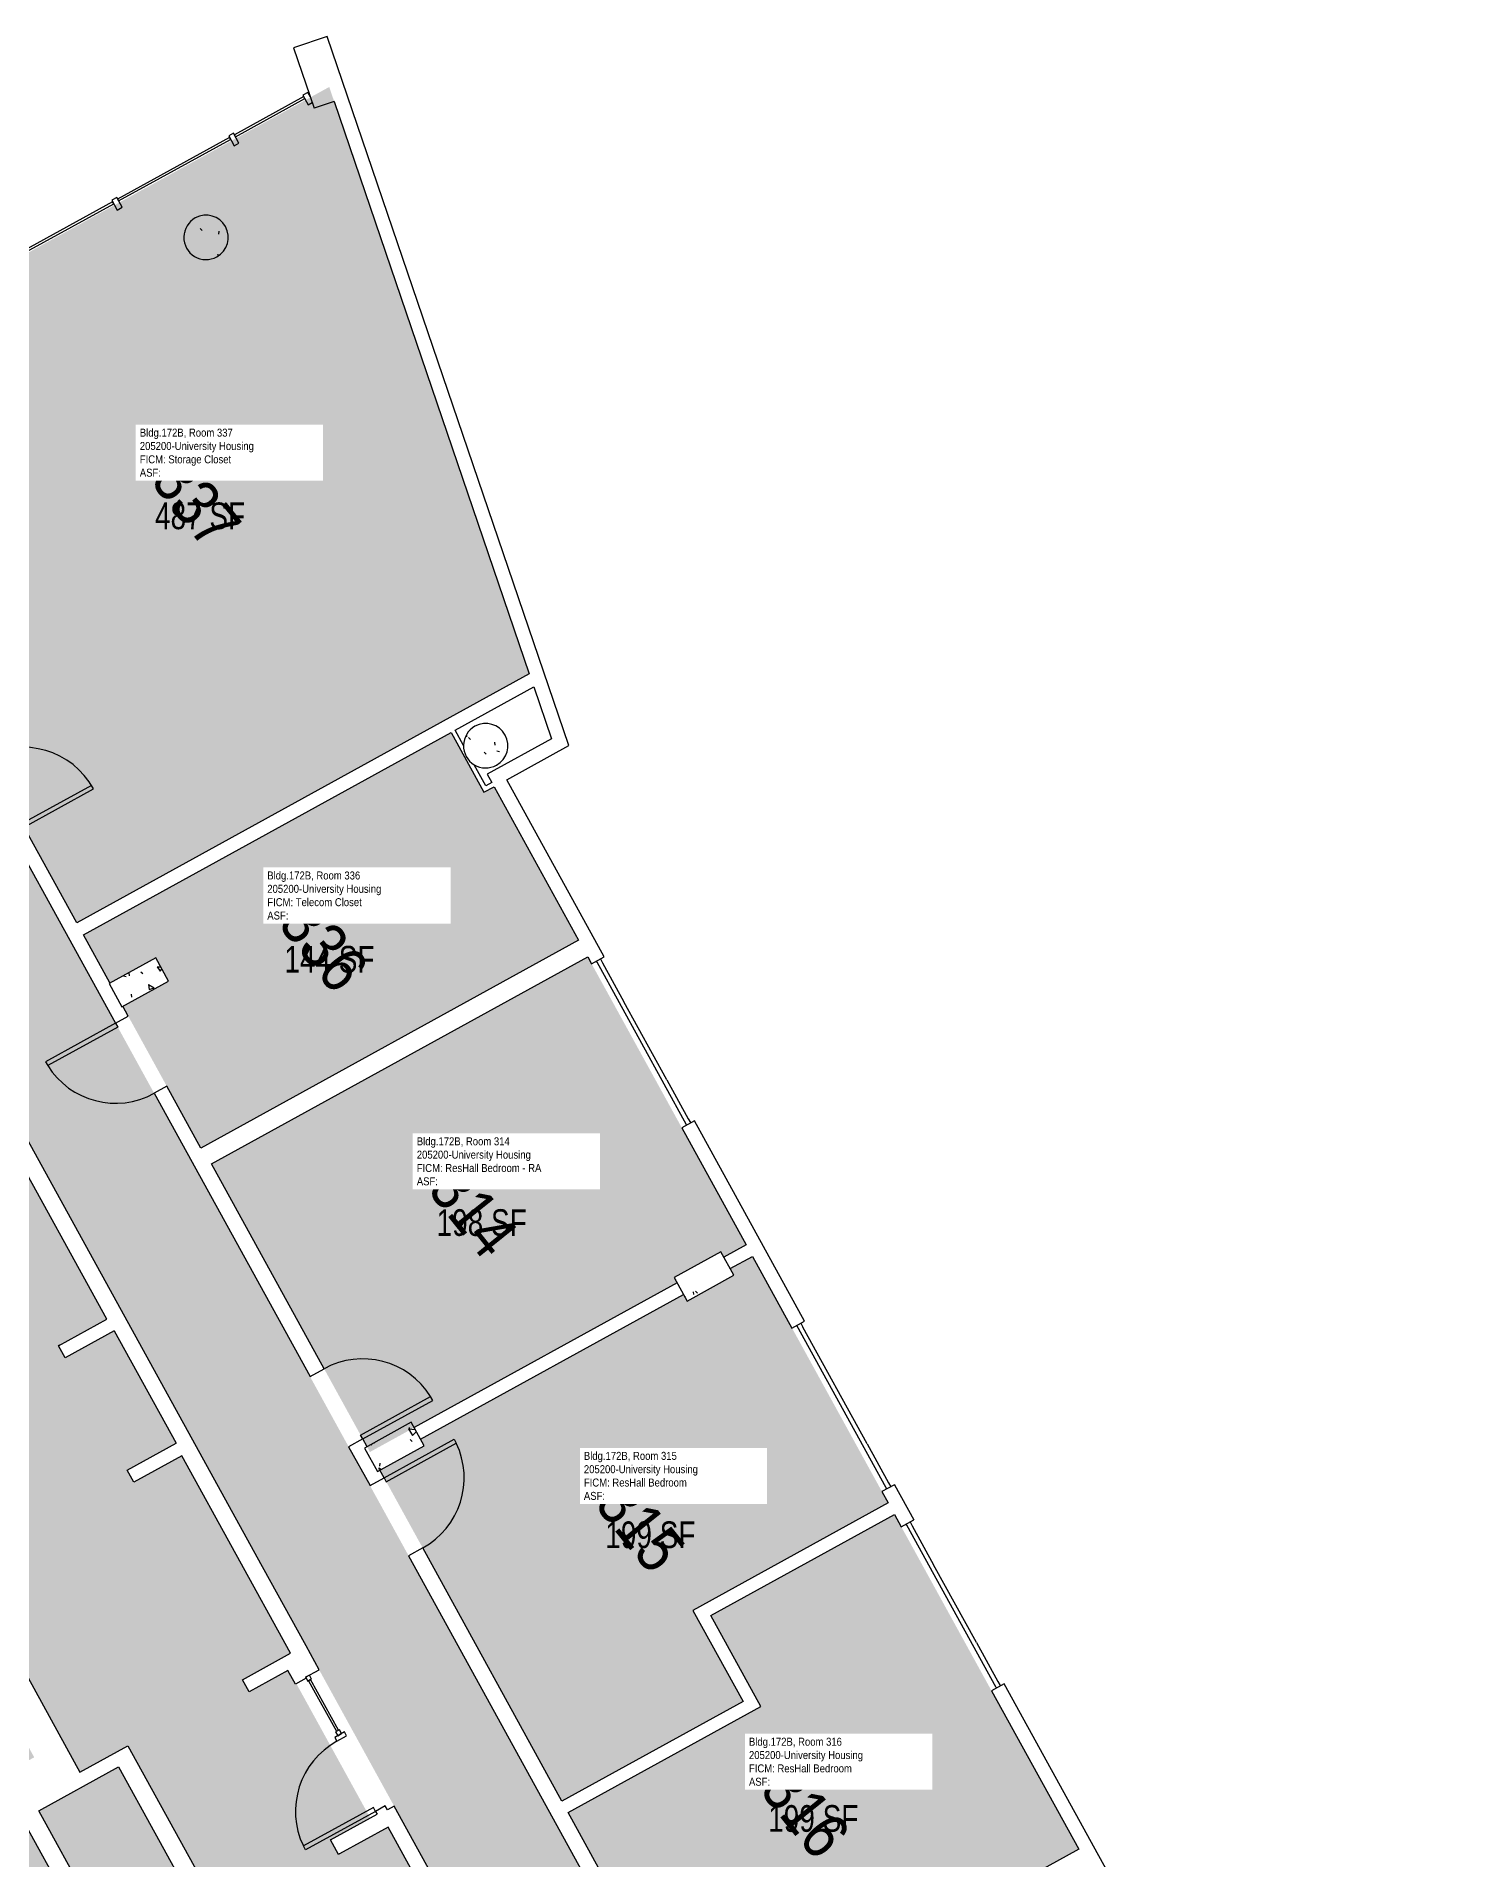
# Model space of a CAD drawing. Header units: inches. Extents: x 69233640 to 69235957, y 27660565 to 27663170.
# Drawn here: x 69235094 to 69235734, y 27661497 to 27662317 of the extents above; entities that cross this region are included whole.
import ezdxf
from ezdxf.enums import TextEntityAlignment as Align

# ---------------------------------------------------------------- set-up
doc = ezdxf.new("R2010")
doc.units = ezdxf.units.IN
doc.header["$LTSCALE"] = 100
doc.header["$MEASUREMENT"] = 0
for name, color, linetype in [('A-COLS', 5, 'CONTINUOUS'), ('A-DOOR', 2, 'CONTINUOUS'), ('A-GLAZ', 1, 'CONTINUOUS'), ('A-IDEN-RNUM', 7, 'CONTINUOUS'), ('A-IDEN-SNUM', 4, 'CONTINUOUS'), ('A-IDEN-VNUM', 4, 'CONTINUOUS'), ('A-WALL', 5, 'CONTINUOUS'), ('AREA-TEXT', 3, 'CONTINUOUS'), ('Rooms-Category-Color', 7, 'CONTINUOUS'), ('Rooms-College-Color', 7, 'CONTINUOUS'), ('Rooms-Department-Color', 7, 'CONTINUOUS'), ('Rooms-Division-Color', 7, 'CONTINUOUS'), ('Rooms-Information', 7, 'CONTINUOUS')]:
    doc.layers.add(name, color=color, linetype=linetype)
doc.styles.add('CP_AREA', font='arial.ttf', dxfattribs={"height": 15})
doc.styles.add('CP_ROOMSNUMBER', font='arial.ttf', dxfattribs={"height": 1})
doc.styles.add('CP_ROOMVNUMBER', font='arial.ttf', dxfattribs={"width": 0.85, "height": 0.075})
pattern_1 = [(358.8208, (69234315.58, 27661870.696), (15.38857, -22.96955), [2.88, -31.68]), (303.8208, (69234315.58, 27661870.696), (19.1641, 22.25815), [2.304, -25.344]), (49.2718, (69234316.862, 27661868.783), (34.5526, -0.712), [2.448, -26.924]), (355.0048, (69234321.563, 27661875.51), (20.7387, -35.9142), [4.32, -47.52]), (45.457, (69234323.29, 27661872.517), (51.643, -4.5134), [3.671, -40.386]), (300.005, (69234321.563, 27661875.51), (51.6431, -4.5136), [3.456, -38.016]), (329.8208, (69234322.475, 27661871.315), (2.3233, -27.55014), [2.88, -31.68]), (274.8208, (69234322.475, 27661871.315), (27.55224, 10.1765), [2.304, -25.344]), (20.2718, (69234322.668, 27661869.02), (29.8752, -17.3742), [2.448, -26.924]), (346.3208, (69234315.58, 27661870.696), (10.2518, 7.64958), [1.267, -23.77, 1.267, -24.461, -25.44]), (346.3208, (69234315.58, 27661870.696), (10.2518, 7.64958), [-50.765, 1.267, -24.173]), (316.3208, (69234315.58, 27661870.696), (18.13225, 1.62401), [1.267, -13.402, 1.267, -23.194, -9.696]), (316.3208, (69234315.58, 27661870.696), (18.13225, 1.62401), [-39.13, 1.267, -8.429]), (276.3208, (69234310.212, 27661877.368), (12.17612, -16.51385), [1.267, -8.333, 1.267, -28.685, -39.744]), (276.3208, (69234310.212, 27661877.368), (12.17612, -16.51385), [-39.552, 1.267, -38.477]), (266.3208, (69234307.804, 27661880.36), (17.03412, -15.03807), [1.267, -11.213, 1.267, -18.624, -28.224]), (266.3208, (69234307.804, 27661880.36), (17.03412, -15.03807), [-32.371, 1.267, -26.957])]

msp = doc.modelspace()

# ---------------------------------------------------------------- hatches: boundary and pattern name
at = {"layer": 'A-COLS', "lineweight": -3}
h = msp.add_hatch(dxfattribs=at)
h.set_pattern_fill('FP_3', color=256, angle=-61.17918, style=0, pattern_type=2)
h.set_pattern_definition([(358.8208, (69234315.58, 27661870.697), (15.38857, -22.96955), [2.88, -31.68]), (303.8208, (69234315.58, 27661870.697), (19.1641, 22.25815), [2.304, -25.344]), (49.2718, (69234316.862, 27661868.782), (34.5526, -0.712), [2.448, -26.924]), (355.005, (69234321.564, 27661875.51), (20.7387, -35.9142), [4.32, -47.52]), (45.457, (69234323.29, 27661872.518), (51.643, -4.5134), [3.671, -40.386]), (300.005, (69234321.564, 27661875.51), (51.6431, -4.5136), [3.456, -38.016]), (329.8208, (69234322.475, 27661871.315), (2.3233, -27.55014), [2.88, -31.68]), (274.8208, (69234322.475, 27661871.315), (27.5522, 10.1765), [2.304, -25.344]), (20.2718, (69234322.668, 27661869.02), (29.8752, -17.3742), [2.448, -26.924]), (346.3208, (69234315.58, 27661870.697), (10.2518, 7.64958), [1.267, -23.77, 1.267, -24.461, -25.44]), (346.3208, (69234315.58, 27661870.697), (10.2518, 7.64958), [-50.765, 1.267, -24.173]), (316.3208, (69234315.58, 27661870.697), (18.13225, 1.624), [1.267, -13.402, 1.267, -23.194, -9.696]), (316.3208, (69234315.58, 27661870.697), (18.13225, 1.624), [-39.13, 1.267, -8.429]), (276.3208, (69234310.212, 27661877.368), (12.17612, -16.51385), [1.267, -8.333, 1.267, -28.685, -39.744]), (276.3208, (69234310.212, 27661877.368), (12.17612, -16.51385), [-39.552, 1.267, -38.477]), (266.3208, (69234307.804, 27661880.36), (17.03412, -15.03807), [1.267, -11.213, 1.267, -18.624, -28.224]), (266.3208, (69234307.804, 27661880.36), (17.03412, -15.03807), [-32.371, 1.267, -26.957])])
h.paths.add_polyline_path([(69235162.37, 27662221.3), (69235163.74, 27662219.72), (69235165.41, 27662218.45), (69235167.3, 27662217.56), (69235169.33, 27662217.09), (69235171.42, 27662217.04), (69235173.48, 27662217.44), (69235175.4, 27662218.25), (69235177.12, 27662219.44), (69235178.55, 27662220.97), (69235179.63, 27662222.75), (69235180.32, 27662224.73), (69235180.58, 27662226.8), (69235180.41, 27662228.89), (69235179.8, 27662230.89), (69235178.79, 27662232.72), (69235177.43, 27662234.3), (69235175.76, 27662235.56), (69235173.87, 27662236.45), (69235171.83, 27662236.93), (69235169.74, 27662236.97), (69235167.69, 27662236.58), (69235165.76, 27662235.77), (69235164.05, 27662234.58), (69235162.62, 27662233.05), (69235161.53, 27662231.26), (69235160.85, 27662229.29), (69235160.59, 27662227.21), (69235160.76, 27662225.13), (69235161.37, 27662223.13)], flags=0)
h = msp.add_hatch(dxfattribs=at)
h.set_pattern_fill('FP_4', color=256, angle=-61.17918, style=0, pattern_type=2)
h.set_pattern_definition([(358.8208, (69234315.58, 27661870.697), (15.38857, -22.96955), [2.88, -31.68]), (303.8208, (69234315.58, 27661870.697), (19.1641, 22.25815), [2.304, -25.344]), (49.2718, (69234316.862, 27661868.782), (34.5526, -0.712), [2.448, -26.924]), (355.005, (69234321.564, 27661875.51), (20.7387, -35.9142), [4.32, -47.52]), (45.457, (69234323.29, 27661872.518), (51.643, -4.5134), [3.671, -40.386]), (300.005, (69234321.564, 27661875.51), (51.6431, -4.5136), [3.456, -38.016]), (329.8208, (69234322.475, 27661871.315), (2.3233, -27.55014), [2.88, -31.68]), (274.8208, (69234322.475, 27661871.315), (27.5522, 10.1765), [2.304, -25.344]), (20.2718, (69234322.668, 27661869.02), (29.8752, -17.3742), [2.448, -26.924]), (346.3208, (69234315.58, 27661870.697), (10.2518, 7.64958), [1.267, -23.77, 1.267, -24.461, -25.44]), (346.3208, (69234315.58, 27661870.697), (10.2518, 7.64958), [-50.765, 1.267, -24.173]), (316.3208, (69234315.58, 27661870.697), (18.13225, 1.624), [1.267, -13.402, 1.267, -23.194, -9.696]), (316.3208, (69234315.58, 27661870.697), (18.13225, 1.624), [-39.13, 1.267, -8.429]), (276.3208, (69234310.212, 27661877.368), (12.17612, -16.51385), [1.267, -8.333, 1.267, -28.685, -39.744]), (276.3208, (69234310.212, 27661877.368), (12.17612, -16.51385), [-39.552, 1.267, -38.477]), (266.3208, (69234307.804, 27661880.36), (17.03412, -15.03807), [1.267, -11.213, 1.267, -18.624, -28.224]), (266.3208, (69234307.804, 27661880.36), (17.03412, -15.03807), [-32.371, 1.267, -26.957])])
h.paths.add_polyline_path([(69235288.2, 27661992.63), (69235289.56, 27661991.05), (69235291.23, 27661989.78), (69235293.12, 27661988.89), (69235295.15, 27661988.42), (69235297.24, 27661988.37), (69235299.3, 27661988.77), (69235301.23, 27661989.58), (69235302.94, 27661990.77), (69235304.37, 27661992.3), (69235305.45, 27661994.08), (69235306.14, 27661996.06), (69235306.4, 27661998.13), (69235306.23, 27662000.22), (69235305.62, 27662002.22), (69235304.61, 27662004.05), (69235303.25, 27662005.63), (69235301.58, 27662006.89), (69235299.69, 27662007.78), (69235297.65, 27662008.26), (69235295.56, 27662008.3), (69235293.51, 27662007.91), (69235291.58, 27662007.1), (69235289.87, 27662005.91), (69235288.44, 27662004.38), (69235287.35, 27662002.59), (69235286.67, 27662000.62), (69235286.41, 27661998.54), (69235286.58, 27661996.46), (69235287.19, 27661994.46)], flags=0)
h = msp.add_hatch(dxfattribs=at)
h.set_pattern_fill('FP_18', color=256, angle=-61.17918, style=0, pattern_type=2)
h.set_pattern_definition([(358.8208, (69234315.58, 27661870.696), (15.38857, -22.96955), [2.88, -31.68]), (303.821, (69234315.58, 27661870.696), (19.1641, 22.25815), [2.304, -25.344]), (49.272, (69234316.862, 27661868.783), (34.5526, -0.712), [2.448, -26.924]), (355.005, (69234321.563, 27661875.51), (20.7387, -35.9142), [4.32, -47.52]), (45.457, (69234323.29, 27661872.517), (51.643, -4.5134), [3.671, -40.386]), (300.005, (69234321.563, 27661875.51), (51.6431, -4.5136), [3.456, -38.016]), (329.8208, (69234322.475, 27661871.315), (2.3233, -27.55014), [2.88, -31.68]), (274.821, (69234322.475, 27661871.315), (27.5522, 10.1765), [2.304, -25.344]), (20.272, (69234322.668, 27661869.02), (29.8752, -17.3742), [2.448, -26.924]), (346.3208, (69234315.58, 27661870.696), (10.2518, 7.64958), [1.267, -23.77, 1.267, -24.461, -25.44]), (346.3208, (69234315.58, 27661870.696), (10.2518, 7.64958), [-50.765, 1.267, -24.173]), (316.3208, (69234315.58, 27661870.696), (18.13225, 1.624), [1.267, -13.402, 1.267, -23.194, -9.696]), (316.3208, (69234315.58, 27661870.696), (18.13225, 1.624), [-39.13, 1.267, -8.429]), (276.3208, (69234310.212, 27661877.368), (12.17612, -16.51385), [1.267, -8.333, 1.267, -28.685, -39.744]), (276.3208, (69234310.212, 27661877.368), (12.17612, -16.51385), [-39.552, 1.267, -38.477]), (266.3208, (69234307.804, 27661880.36), (17.03412, -15.03807), [1.267, -11.213, 1.267, -18.624, -28.224]), (266.3208, (69234307.804, 27661880.36), (17.03412, -15.03807), [-32.371, 1.267, -26.957])])
h.paths.add_polyline_path([(69235132.71, 27661880.88), (69235153.74, 27661892.45), (69235147.95, 27661902.96), (69235126.93, 27661891.39)], flags=0)
h = msp.add_hatch(dxfattribs=at)
h.set_pattern_fill('FP_5', color=256, angle=-61.17918, style=0, pattern_type=2)
h.set_pattern_definition(pattern_1)
h.paths.add_polyline_path([(69235386.99, 27661748.57), (69235408.02, 27661760.14), (69235402.23, 27661770.65), (69235381.2, 27661759.08)], flags=0)
h = msp.add_hatch(dxfattribs=at)
h.set_pattern_fill('FP_15', color=256, angle=-61.17918, style=0, pattern_type=2)
h.set_pattern_definition(pattern_1)
h.paths.add_polyline_path([(69235247.68, 27661671.92), (69235268.71, 27661683.49), (69235262.93, 27661694), (69235241.9, 27661682.43)], flags=0)
at = {"layer": 'Rooms-Category-Color', "true_color": 0x728ef3}
for points in [[(69235088.75, 27661961.81), (69235112.48, 27661918.68), (69235289.1, 27662015.86), (69235315.99, 27662030.66), (69235226.01, 27662294.66), (69234980.07, 27662159.33), (69234992.79, 27662136.2), (69235013.38, 27662147.53), (69235019.17, 27662137.02), (69234998.58, 27662125.69), (69235030.19, 27662068.25), (69235066.59, 27662002.09)], [(69235381.2, 27661759.08), (69235402.23, 27661770.65), (69235403.54, 27661768.27), (69235413.62, 27661773.81), (69235342.28, 27661903.45), (69235172.97, 27661810.29), (69235244.31, 27661680.65), (69235264.24, 27661691.62), (69235382.52, 27661756.7)], [(69235416.45, 27661768.66), (69235406.38, 27661763.12), (69235408.02, 27661760.14), (69235386.99, 27661748.57), (69235385.35, 27661751.55), (69235267.07, 27661686.47), (69235268.71, 27661683.49), (69235248.78, 27661672.52), (69235330.72, 27661523.61), (69235412.19, 27661568.44), (69235389.66, 27661609.39), (69235477.49, 27661657.72)], [(69235393.88, 27661408.81), (69235553.34, 27661496.55), (69235563.19, 27661501.97), (69235480.32, 27661652.57), (69235397.64, 27661607.08), (69235420.17, 27661566.13), (69235333.55, 27661518.46)]]:
    msp.add_hatch(color=171, dxfattribs=at).paths.add_polyline_path(points)
at = {"layer": 'Rooms-Category-Color', "true_color": 0xadadad}
for points in [[(69235133.15, 27661881.12), (69235168.22, 27661817.38), (69235338.18, 27661910.9), (69235300.29, 27661979.76), (69235295.61, 27661977.39), (69235280.8, 27662004.3), (69235115.43, 27661913.32), (69235127.36, 27661891.63), (69235147.95, 27661902.96), (69235153.74, 27661892.45)], [(69235030.51, 27661929.76), (69235084.02, 27661956.92), (69235734.08, 27660775.49), (69235681.49, 27660746.55)], [(69235049.44, 27661622.98), (69235083.99, 27661642), (69235086.77, 27661636.96), (69235065.19, 27661625.09), (69235111.56, 27661540.81), (69235113.85, 27661536.65), (69235135.42, 27661548.53), (69235182.61, 27661462.77), (69235175.38, 27661458.79), (69235148.56, 27661507.53), (69235131.21, 27661539.07), (69235111.37, 27661528.15), (69235110.35, 27661527.59), (69235095.29, 27661519.31), (69235112.64, 27661487.77), (69235139.46, 27661439.03), (69235132.23, 27661435.05), (69235105.41, 27661483.79), (69235088.06, 27661515.33), (69235052.14, 27661495.56), (69235069.49, 27661464.02), (69235096.31, 27661415.29), (69235089.08, 27661411.31), (69235062.26, 27661460.05), (69235044.91, 27661491.59), (69235008.99, 27661471.82), (69235026.34, 27661440.28), (69235053.16, 27661391.54), (69235045.93, 27661387.57), (69235019.12, 27661436.3), (69235001.76, 27661467.85), (69234965.84, 27661448.08), (69234983.2, 27661416.54), (69235009.5, 27661368.73), (69234987.89, 27661356.84), (69235017.21, 27661303.57), (69235017.21, 27661303.57), (69235058.75, 27661228.07), (69235115.2, 27661259.14), (69235147.61, 27661276.97), (69235115.8, 27661334.8), (69235084.25, 27661317.44), (69235095.82, 27661296.41), (69235090.35, 27661293.4), (69235069.57, 27661331.17), (69235113.81, 27661355.51), (69235137.49, 27661312.49), (69235137.49, 27661312.49), (69235154.84, 27661280.95), (69235190.32, 27661300.47), (69235172.97, 27661332.01), (69235148.79, 27661375.96), (69235156.01, 27661379.94), (69235181.89, 27661332.91), (69235182.86, 27661331.15), (69235182.86, 27661331.15), (69235200.21, 27661299.61), (69235235.69, 27661319.13), (69235218.34, 27661350.67), (69235217.37, 27661352.43), (69235217.38, 27661352.43), (69235192.01, 27661398.53), (69235211.94, 27661409.5), (69235211.7, 27661409.94), (69235226.32, 27661417.98), (69235232.77, 27661406.27), (69235292.52, 27661439.15), (69235252.52, 27661511.87), (69235230.2, 27661499.59), (69235226.58, 27661506.16), (69235244.47, 27661516), (69235211.2, 27661576.46), (69235210.77, 27661576.22), (69235207.39, 27661582.36), (69235189.94, 27661572.76), (69235186.93, 27661578.23), (69235208.59, 27661590.15), (69235159.73, 27661678.96), (69235138.11, 27661667.06), (69235135.1, 27661672.54), (69235157.1, 27661684.65), (69235129.32, 27661735.13), (69235107.49, 27661723.12), (69235104.72, 27661728.16), (69235104.5, 27661728.04), (69235104.48, 27661728.59), (69235125.92, 27661740.39), (69235081.69, 27661820.78), (69235060.03, 27661808.86), (69235057.2, 27661813.87), (69235057.26, 27661813.9), (69235079.96, 27661826.39), (69235030.58, 27661916.13), (69234955.74, 27661874.95), (69235007.89, 27661780.18), (69234986.37, 27661768.34), (69235029.58, 27661689.81), (69235051.15, 27661701.68), (69235054.17, 27661696.21), (69235019.64, 27661677.21), (69235018.37, 27661679.51), (69234975.89, 27661756.72), (69234944.35, 27661739.36), (69234988.61, 27661658.92), (69234983.13, 27661655.91), (69234938.87, 27661736.35), (69234901.64, 27661715.86), (69234945.9, 27661635.42), (69234940.42, 27661632.41), (69234896.16, 27661712.85), (69234858.92, 27661692.36), (69234903.19, 27661611.92), (69234897.71, 27661608.91), (69234853.45, 27661689.35), (69234816.21, 27661668.86), (69234860.47, 27661588.42), (69234860.47, 27661588.42), (69234889.28, 27661536.07), (69234889.28, 27661536.07), (69234933.63, 27661455.46), (69234970.87, 27661475.95), (69234926.51, 27661556.56), (69234931.99, 27661559.57), (69234976.34, 27661478.96), (69235013.58, 27661499.45), (69234969.23, 27661580.06), (69234974.7, 27661583.07), (69235019.05, 27661502.47), (69235093.28, 27661543.31), (69235050.71, 27661620.68)]]:
    msp.add_hatch(color=253, dxfattribs=at).paths.add_polyline_path(points)
at = {"layer": 'Rooms-College-Color', "true_color": 0xadadad}
for points in [[(69235088.75, 27661961.81), (69235112.48, 27661918.68), (69235289.1, 27662015.86), (69235315.99, 27662030.66), (69235226.01, 27662294.66), (69234980.07, 27662159.33), (69234992.79, 27662136.2), (69235013.38, 27662147.53), (69235019.17, 27662137.02), (69234998.58, 27662125.69), (69235030.19, 27662068.25), (69235066.59, 27662002.09)], [(69235133.15, 27661881.12), (69235168.22, 27661817.38), (69235338.18, 27661910.9), (69235300.29, 27661979.76), (69235295.61, 27661977.39), (69235280.8, 27662004.3), (69235115.43, 27661913.32), (69235127.36, 27661891.63), (69235147.95, 27661902.96), (69235153.74, 27661892.45)], [(69235030.51, 27661929.76), (69235084.02, 27661956.92), (69235734.08, 27660775.49), (69235681.49, 27660746.55)], [(69235049.44, 27661622.98), (69235083.99, 27661642), (69235086.77, 27661636.96), (69235065.19, 27661625.09), (69235111.56, 27661540.81), (69235113.85, 27661536.65), (69235135.42, 27661548.53), (69235182.61, 27661462.77), (69235175.38, 27661458.79), (69235148.56, 27661507.53), (69235131.21, 27661539.07), (69235111.37, 27661528.15), (69235110.35, 27661527.59), (69235095.29, 27661519.31), (69235112.64, 27661487.77), (69235139.46, 27661439.03), (69235132.23, 27661435.05), (69235105.41, 27661483.79), (69235088.06, 27661515.33), (69235052.14, 27661495.56), (69235069.49, 27661464.02), (69235096.31, 27661415.29), (69235089.08, 27661411.31), (69235062.26, 27661460.05), (69235044.91, 27661491.59), (69235008.99, 27661471.82), (69235026.34, 27661440.28), (69235053.16, 27661391.54), (69235045.93, 27661387.57), (69235019.12, 27661436.3), (69235001.76, 27661467.85), (69234965.84, 27661448.08), (69234983.2, 27661416.54), (69235009.5, 27661368.73), (69234987.89, 27661356.84), (69235017.21, 27661303.57), (69235017.21, 27661303.57), (69235058.75, 27661228.07), (69235115.2, 27661259.14), (69235147.61, 27661276.97), (69235115.8, 27661334.8), (69235084.25, 27661317.44), (69235095.82, 27661296.41), (69235090.35, 27661293.4), (69235069.57, 27661331.17), (69235113.81, 27661355.51), (69235137.49, 27661312.49), (69235137.49, 27661312.49), (69235154.84, 27661280.95), (69235190.32, 27661300.47), (69235172.97, 27661332.01), (69235148.79, 27661375.96), (69235156.01, 27661379.94), (69235181.89, 27661332.91), (69235182.86, 27661331.15), (69235182.86, 27661331.15), (69235200.21, 27661299.61), (69235235.69, 27661319.13), (69235218.34, 27661350.67), (69235217.37, 27661352.43), (69235217.38, 27661352.43), (69235192.01, 27661398.53), (69235211.94, 27661409.5), (69235211.7, 27661409.94), (69235226.32, 27661417.98), (69235232.77, 27661406.27), (69235292.52, 27661439.15), (69235252.52, 27661511.87), (69235230.2, 27661499.59), (69235226.58, 27661506.16), (69235244.47, 27661516), (69235211.2, 27661576.46), (69235210.77, 27661576.22), (69235207.39, 27661582.36), (69235189.94, 27661572.76), (69235186.93, 27661578.23), (69235208.59, 27661590.15), (69235159.73, 27661678.96), (69235138.11, 27661667.06), (69235135.1, 27661672.54), (69235157.1, 27661684.65), (69235129.32, 27661735.13), (69235107.49, 27661723.12), (69235104.72, 27661728.16), (69235104.5, 27661728.04), (69235104.48, 27661728.59), (69235125.92, 27661740.39), (69235081.69, 27661820.78), (69235060.03, 27661808.86), (69235057.2, 27661813.87), (69235057.26, 27661813.9), (69235079.96, 27661826.39), (69235030.58, 27661916.13), (69234955.74, 27661874.95), (69235007.89, 27661780.18), (69234986.37, 27661768.34), (69235029.58, 27661689.81), (69235051.15, 27661701.68), (69235054.17, 27661696.21), (69235019.64, 27661677.21), (69235018.37, 27661679.51), (69234975.89, 27661756.72), (69234944.35, 27661739.36), (69234988.61, 27661658.92), (69234983.13, 27661655.91), (69234938.87, 27661736.35), (69234901.64, 27661715.86), (69234945.9, 27661635.42), (69234940.42, 27661632.41), (69234896.16, 27661712.85), (69234858.92, 27661692.36), (69234903.19, 27661611.92), (69234897.71, 27661608.91), (69234853.45, 27661689.35), (69234816.21, 27661668.86), (69234860.47, 27661588.42), (69234860.47, 27661588.42), (69234889.28, 27661536.07), (69234889.28, 27661536.07), (69234933.63, 27661455.46), (69234970.87, 27661475.95), (69234926.51, 27661556.56), (69234931.99, 27661559.57), (69234976.34, 27661478.96), (69235013.58, 27661499.45), (69234969.23, 27661580.06), (69234974.7, 27661583.07), (69235019.05, 27661502.47), (69235093.28, 27661543.31), (69235050.71, 27661620.68)], [(69235381.2, 27661759.08), (69235402.23, 27661770.65), (69235403.54, 27661768.27), (69235413.62, 27661773.81), (69235342.28, 27661903.45), (69235172.97, 27661810.29), (69235244.31, 27661680.65), (69235264.24, 27661691.62), (69235382.52, 27661756.7)], [(69235416.45, 27661768.66), (69235406.38, 27661763.12), (69235408.02, 27661760.14), (69235386.99, 27661748.57), (69235385.35, 27661751.55), (69235267.07, 27661686.47), (69235268.71, 27661683.49), (69235248.78, 27661672.52), (69235330.72, 27661523.61), (69235412.19, 27661568.44), (69235389.66, 27661609.39), (69235477.49, 27661657.72)], [(69235393.88, 27661408.81), (69235553.34, 27661496.55), (69235563.19, 27661501.97), (69235480.32, 27661652.57), (69235397.64, 27661607.08), (69235420.17, 27661566.13), (69235333.55, 27661518.46)]]:
    msp.add_hatch(color=253, dxfattribs=at).paths.add_polyline_path(points)
at = {"layer": 'Rooms-Department-Color', "true_color": 0x604aed}
for points in [[(69235088.75, 27661961.81), (69235112.48, 27661918.68), (69235289.1, 27662015.86), (69235315.99, 27662030.66), (69235226.01, 27662294.66), (69234980.07, 27662159.33), (69234992.79, 27662136.2), (69235013.38, 27662147.53), (69235019.17, 27662137.02), (69234998.58, 27662125.69), (69235030.19, 27662068.25), (69235066.59, 27662002.09)], [(69235381.2, 27661759.08), (69235402.23, 27661770.65), (69235403.54, 27661768.27), (69235413.62, 27661773.81), (69235342.28, 27661903.45), (69235172.97, 27661810.29), (69235244.31, 27661680.65), (69235264.24, 27661691.62), (69235382.52, 27661756.7)], [(69235416.45, 27661768.66), (69235406.38, 27661763.12), (69235408.02, 27661760.14), (69235386.99, 27661748.57), (69235385.35, 27661751.55), (69235267.07, 27661686.47), (69235268.71, 27661683.49), (69235248.78, 27661672.52), (69235330.72, 27661523.61), (69235412.19, 27661568.44), (69235389.66, 27661609.39), (69235477.49, 27661657.72)], [(69235393.88, 27661408.81), (69235553.34, 27661496.55), (69235563.19, 27661501.97), (69235480.32, 27661652.57), (69235397.64, 27661607.08), (69235420.17, 27661566.13), (69235333.55, 27661518.46)]]:
    msp.add_hatch(color=173, dxfattribs=at).paths.add_polyline_path(points)
at = {"layer": 'Rooms-Department-Color', "true_color": 0xacacac}
for points in [[(69235133.15, 27661881.12), (69235168.22, 27661817.38), (69235338.18, 27661910.9), (69235300.29, 27661979.76), (69235295.61, 27661977.39), (69235280.8, 27662004.3), (69235115.43, 27661913.32), (69235127.36, 27661891.63), (69235147.95, 27661902.96), (69235153.74, 27661892.45)], [(69235030.51, 27661929.76), (69235084.02, 27661956.92), (69235734.08, 27660775.49), (69235681.49, 27660746.55)], [(69235049.44, 27661622.98), (69235083.99, 27661642), (69235086.77, 27661636.96), (69235065.19, 27661625.09), (69235111.56, 27661540.81), (69235113.85, 27661536.65), (69235135.42, 27661548.53), (69235182.61, 27661462.77), (69235175.38, 27661458.79), (69235148.56, 27661507.53), (69235131.21, 27661539.07), (69235111.37, 27661528.15), (69235110.35, 27661527.59), (69235095.29, 27661519.31), (69235112.64, 27661487.77), (69235139.46, 27661439.03), (69235132.23, 27661435.05), (69235105.41, 27661483.79), (69235088.06, 27661515.33), (69235052.14, 27661495.56), (69235069.49, 27661464.02), (69235096.31, 27661415.29), (69235089.08, 27661411.31), (69235062.26, 27661460.05), (69235044.91, 27661491.59), (69235008.99, 27661471.82), (69235026.34, 27661440.28), (69235053.16, 27661391.54), (69235045.93, 27661387.57), (69235019.12, 27661436.3), (69235001.76, 27661467.85), (69234965.84, 27661448.08), (69234983.2, 27661416.54), (69235009.5, 27661368.73), (69234987.89, 27661356.84), (69235017.21, 27661303.57), (69235017.21, 27661303.57), (69235058.75, 27661228.07), (69235115.2, 27661259.14), (69235147.61, 27661276.97), (69235115.8, 27661334.8), (69235084.25, 27661317.44), (69235095.82, 27661296.41), (69235090.35, 27661293.4), (69235069.57, 27661331.17), (69235113.81, 27661355.51), (69235137.49, 27661312.49), (69235137.49, 27661312.49), (69235154.84, 27661280.95), (69235190.32, 27661300.47), (69235172.97, 27661332.01), (69235148.79, 27661375.96), (69235156.01, 27661379.94), (69235181.89, 27661332.91), (69235182.86, 27661331.15), (69235182.86, 27661331.15), (69235200.21, 27661299.61), (69235235.69, 27661319.13), (69235218.34, 27661350.67), (69235217.37, 27661352.43), (69235217.38, 27661352.43), (69235192.01, 27661398.53), (69235211.94, 27661409.5), (69235211.7, 27661409.94), (69235226.32, 27661417.98), (69235232.77, 27661406.27), (69235292.52, 27661439.15), (69235252.52, 27661511.87), (69235230.2, 27661499.59), (69235226.58, 27661506.16), (69235244.47, 27661516), (69235211.2, 27661576.46), (69235210.77, 27661576.22), (69235207.39, 27661582.36), (69235189.94, 27661572.76), (69235186.93, 27661578.23), (69235208.59, 27661590.15), (69235159.73, 27661678.96), (69235138.11, 27661667.06), (69235135.1, 27661672.54), (69235157.1, 27661684.65), (69235129.32, 27661735.13), (69235107.49, 27661723.12), (69235104.72, 27661728.16), (69235104.5, 27661728.04), (69235104.48, 27661728.59), (69235125.92, 27661740.39), (69235081.69, 27661820.78), (69235060.03, 27661808.86), (69235057.2, 27661813.87), (69235057.26, 27661813.9), (69235079.96, 27661826.39), (69235030.58, 27661916.13), (69234955.74, 27661874.95), (69235007.89, 27661780.18), (69234986.37, 27661768.34), (69235029.58, 27661689.81), (69235051.15, 27661701.68), (69235054.17, 27661696.21), (69235019.64, 27661677.21), (69235018.37, 27661679.51), (69234975.89, 27661756.72), (69234944.35, 27661739.36), (69234988.61, 27661658.92), (69234983.13, 27661655.91), (69234938.87, 27661736.35), (69234901.64, 27661715.86), (69234945.9, 27661635.42), (69234940.42, 27661632.41), (69234896.16, 27661712.85), (69234858.92, 27661692.36), (69234903.19, 27661611.92), (69234897.71, 27661608.91), (69234853.45, 27661689.35), (69234816.21, 27661668.86), (69234860.47, 27661588.42), (69234860.47, 27661588.42), (69234889.28, 27661536.07), (69234889.28, 27661536.07), (69234933.63, 27661455.46), (69234970.87, 27661475.95), (69234926.51, 27661556.56), (69234931.99, 27661559.57), (69234976.34, 27661478.96), (69235013.58, 27661499.45), (69234969.23, 27661580.06), (69234974.7, 27661583.07), (69235019.05, 27661502.47), (69235093.28, 27661543.31), (69235050.71, 27661620.68)]]:
    msp.add_hatch(color=253, dxfattribs=at).paths.add_polyline_path(points)
at = {"layer": 'Rooms-Division-Color', "true_color": 0x604aed}
for points in [[(69235088.75, 27661961.81), (69235112.48, 27661918.68), (69235289.1, 27662015.86), (69235315.99, 27662030.66), (69235226.01, 27662294.66), (69234980.07, 27662159.33), (69234992.79, 27662136.2), (69235013.38, 27662147.53), (69235019.17, 27662137.02), (69234998.58, 27662125.69), (69235030.19, 27662068.25), (69235066.59, 27662002.09)], [(69235381.2, 27661759.08), (69235402.23, 27661770.65), (69235403.54, 27661768.27), (69235413.62, 27661773.81), (69235342.28, 27661903.45), (69235172.97, 27661810.29), (69235244.31, 27661680.65), (69235264.24, 27661691.62), (69235382.52, 27661756.7)], [(69235416.45, 27661768.66), (69235406.38, 27661763.12), (69235408.02, 27661760.14), (69235386.99, 27661748.57), (69235385.35, 27661751.55), (69235267.07, 27661686.47), (69235268.71, 27661683.49), (69235248.78, 27661672.52), (69235330.72, 27661523.61), (69235412.19, 27661568.44), (69235389.66, 27661609.39), (69235477.49, 27661657.72)], [(69235393.88, 27661408.81), (69235553.34, 27661496.55), (69235563.19, 27661501.97), (69235480.32, 27661652.57), (69235397.64, 27661607.08), (69235420.17, 27661566.13), (69235333.55, 27661518.46)]]:
    msp.add_hatch(color=173, dxfattribs=at).paths.add_polyline_path(points)
at = {"layer": 'Rooms-Division-Color', "true_color": 0xadadad}
for points in [[(69235133.15, 27661881.12), (69235168.22, 27661817.38), (69235338.18, 27661910.9), (69235300.29, 27661979.76), (69235295.61, 27661977.39), (69235280.8, 27662004.3), (69235115.43, 27661913.32), (69235127.36, 27661891.63), (69235147.95, 27661902.96), (69235153.74, 27661892.45)], [(69235030.51, 27661929.76), (69235084.02, 27661956.92), (69235734.08, 27660775.49), (69235681.49, 27660746.55)], [(69235049.44, 27661622.98), (69235083.99, 27661642), (69235086.77, 27661636.96), (69235065.19, 27661625.09), (69235111.56, 27661540.81), (69235113.85, 27661536.65), (69235135.42, 27661548.53), (69235182.61, 27661462.77), (69235175.38, 27661458.79), (69235148.56, 27661507.53), (69235131.21, 27661539.07), (69235111.37, 27661528.15), (69235110.35, 27661527.59), (69235095.29, 27661519.31), (69235112.64, 27661487.77), (69235139.46, 27661439.03), (69235132.23, 27661435.05), (69235105.41, 27661483.79), (69235088.06, 27661515.33), (69235052.14, 27661495.56), (69235069.49, 27661464.02), (69235096.31, 27661415.29), (69235089.08, 27661411.31), (69235062.26, 27661460.05), (69235044.91, 27661491.59), (69235008.99, 27661471.82), (69235026.34, 27661440.28), (69235053.16, 27661391.54), (69235045.93, 27661387.57), (69235019.12, 27661436.3), (69235001.76, 27661467.85), (69234965.84, 27661448.08), (69234983.2, 27661416.54), (69235009.5, 27661368.73), (69234987.89, 27661356.84), (69235017.21, 27661303.57), (69235017.21, 27661303.57), (69235058.75, 27661228.07), (69235115.2, 27661259.14), (69235147.61, 27661276.97), (69235115.8, 27661334.8), (69235084.25, 27661317.44), (69235095.82, 27661296.41), (69235090.35, 27661293.4), (69235069.57, 27661331.17), (69235113.81, 27661355.51), (69235137.49, 27661312.49), (69235137.49, 27661312.49), (69235154.84, 27661280.95), (69235190.32, 27661300.47), (69235172.97, 27661332.01), (69235148.79, 27661375.96), (69235156.01, 27661379.94), (69235181.89, 27661332.91), (69235182.86, 27661331.15), (69235182.86, 27661331.15), (69235200.21, 27661299.61), (69235235.69, 27661319.13), (69235218.34, 27661350.67), (69235217.37, 27661352.43), (69235217.38, 27661352.43), (69235192.01, 27661398.53), (69235211.94, 27661409.5), (69235211.7, 27661409.94), (69235226.32, 27661417.98), (69235232.77, 27661406.27), (69235292.52, 27661439.15), (69235252.52, 27661511.87), (69235230.2, 27661499.59), (69235226.58, 27661506.16), (69235244.47, 27661516), (69235211.2, 27661576.46), (69235210.77, 27661576.22), (69235207.39, 27661582.36), (69235189.94, 27661572.76), (69235186.93, 27661578.23), (69235208.59, 27661590.15), (69235159.73, 27661678.96), (69235138.11, 27661667.06), (69235135.1, 27661672.54), (69235157.1, 27661684.65), (69235129.32, 27661735.13), (69235107.49, 27661723.12), (69235104.72, 27661728.16), (69235104.5, 27661728.04), (69235104.48, 27661728.59), (69235125.92, 27661740.39), (69235081.69, 27661820.78), (69235060.03, 27661808.86), (69235057.2, 27661813.87), (69235057.26, 27661813.9), (69235079.96, 27661826.39), (69235030.58, 27661916.13), (69234955.74, 27661874.95), (69235007.89, 27661780.18), (69234986.37, 27661768.34), (69235029.58, 27661689.81), (69235051.15, 27661701.68), (69235054.17, 27661696.21), (69235019.64, 27661677.21), (69235018.37, 27661679.51), (69234975.89, 27661756.72), (69234944.35, 27661739.36), (69234988.61, 27661658.92), (69234983.13, 27661655.91), (69234938.87, 27661736.35), (69234901.64, 27661715.86), (69234945.9, 27661635.42), (69234940.42, 27661632.41), (69234896.16, 27661712.85), (69234858.92, 27661692.36), (69234903.19, 27661611.92), (69234897.71, 27661608.91), (69234853.45, 27661689.35), (69234816.21, 27661668.86), (69234860.47, 27661588.42), (69234860.47, 27661588.42), (69234889.28, 27661536.07), (69234889.28, 27661536.07), (69234933.63, 27661455.46), (69234970.87, 27661475.95), (69234926.51, 27661556.56), (69234931.99, 27661559.57), (69234976.34, 27661478.96), (69235013.58, 27661499.45), (69234969.23, 27661580.06), (69234974.7, 27661583.07), (69235019.05, 27661502.47), (69235093.28, 27661543.31), (69235050.71, 27661620.68)]]:
    msp.add_hatch(color=253, dxfattribs=at).paths.add_polyline_path(points)

# ---------------------------------------------------------------- linework, layer by layer
at = {"layer": 'A-COLS', "lineweight": -3}
for p, q in [((69235147.95, 27661902.96), (69235126.93, 27661891.39)), ((69235153.74, 27661892.45), (69235147.95, 27661902.96)), ((69235126.93, 27661891.39), (69235132.71, 27661880.88)), ((69235132.71, 27661880.88), (69235153.74, 27661892.45)), ((69235402.23, 27661770.65), (69235381.2, 27661759.08)), ((69235408.02, 27661760.14), (69235402.23, 27661770.65)), ((69235381.2, 27661759.08), (69235386.99, 27661748.57)), ((69235386.99, 27661748.57), (69235408.02, 27661760.14)), ((69235262.93, 27661694), (69235241.9, 27661682.43)), ((69235268.71, 27661683.49), (69235262.93, 27661694)), ((69235241.9, 27661682.43), (69235247.68, 27661671.92)), ((69235247.68, 27661671.92), (69235268.71, 27661683.49))]:
    msp.add_line(p, q, dxfattribs=at)
for centre, start, end in [((69235170.58, 27662227.01), 118.82082, 298.82082), ((69235170.58, 27662227.01), 298.82082, 118.82082), ((69235296.4, 27661998.34), 298.82082, 118.82082), ((69235296.4, 27661998.34), 118.82082, 298.82082)]:
    msp.add_arc(centre, 10, start, end, dxfattribs=at)
at = {"layer": 'A-DOOR', "lineweight": -3}
for p, q in [((69235119.12, 27661980.51), (69235087.58, 27661963.16)), ((69235088.42, 27661961.62), (69235119.97, 27661978.98)), ((69235119.97, 27661978.98), (69235119.12, 27661980.51)), ((69235129.9, 27661873.54), (69235098.41, 27661856.22)), ((69235130.86, 27661871.79), (69235099.37, 27661854.46)), ((69235129.9, 27661873.54), (69235130.86, 27661871.79)), ((69235098.41, 27661856.22), (69235099.37, 27661854.46)), ((69235240.1, 27661688.29), (69235271.6, 27661705.62)), ((69235272.56, 27661703.87), (69235271.6, 27661705.62)), ((69235241.07, 27661686.54), (69235272.56, 27661703.87)), ((69235241.07, 27661686.54), (69235240.1, 27661688.29)), ((69235250.71, 27661669.02), (69235282.2, 27661686.35)), ((69235251.67, 27661667.27), (69235283.17, 27661684.59)), ((69235282.2, 27661686.35), (69235283.17, 27661684.59)), ((69235250.71, 27661669.02), (69235251.67, 27661667.27)), ((69235245.85, 27661520.76), (69235214.36, 27661503.43)), ((69235246.81, 27661519.01), (69235215.32, 27661501.68)), ((69235246.81, 27661519.01), (69235245.85, 27661520.76)), ((69235215.32, 27661501.68), (69235214.36, 27661503.43))]:
    msp.add_line(p, q, dxfattribs=at)
for centre, start, end in [((69235088.42, 27661961.62), 28.82082, 118.82082), ((69235129.9, 27661873.54), 212.00556, 298.82082), ((69235241.07, 27661686.54), 32.00556, 118.82082), ((69235250.71, 27661669.02), 298.82082, 25.63608), ((69235246.81, 27661519.01), 118.82082, 205.63608)]:
    msp.add_arc(centre, 36, start, end, dxfattribs=at)
at = {"layer": 'A-GLAZ', "lineweight": -3}
for p, q in [((69235214.52, 27662290.34), (69235183.32, 27662273.17)), ((69235183.8, 27662272.29), (69235215.01, 27662289.46)), ((69235215.01, 27662289.46), (69235214.52, 27662290.34)), ((69235181.13, 27662271.96), (69235130.75, 27662244.24)), ((69235131.23, 27662243.37), (69235181.61, 27662271.08)), ((69235181.61, 27662271.08), (69235181.13, 27662271.96)), ((69235183.32, 27662273.17), (69235183.8, 27662272.29)), ((69235128.56, 27662243.04), (69235078.18, 27662215.32)), ((69235078.67, 27662214.44), (69235129.04, 27662242.16)), ((69235129.04, 27662242.16), (69235128.56, 27662243.04)), ((69235130.75, 27662244.24), (69235131.23, 27662243.37)), ((69235346.48, 27661901), (69235346.23, 27661901.46)), ((69235347.99, 27661902.42), (69235348.95, 27661900.67)), ((69235386.73, 27661827.86), (69235346.48, 27661901)), ((69235348.95, 27661900.67), (69235358.59, 27661883.15)), ((69235377.87, 27661848.1), (69235358.59, 27661883.15)), ((69235377.87, 27661848.1), (69235387.52, 27661830.58)), ((69235386.85, 27661827.64), (69235386.73, 27661827.86)), ((69235387.52, 27661830.58), (69235388.48, 27661828.83)), ((69235476.63, 27661664.48), (69235436.38, 27661737.62)), ((69235438.13, 27661738.59), (69235439.1, 27661736.83)), ((69235468.02, 27661684.26), (69235439.1, 27661736.83)), ((69235468.02, 27661684.26), (69235477.66, 27661666.74)), ((69235476.87, 27661664.03), (69235476.63, 27661664.48)), ((69235477.66, 27661666.74), (69235478.63, 27661664.99)), ((69235485.8, 27661647.8), (69235485.55, 27661648.26)), ((69235526.05, 27661574.66), (69235485.8, 27661647.8)), ((69235487.3, 27661649.22), (69235488.27, 27661647.47)), ((69235488.27, 27661647.47), (69235497.91, 27661629.94)), ((69235517.19, 27661594.9), (69235497.91, 27661629.94)), ((69235517.19, 27661594.9), (69235526.83, 27661577.38)), ((69235217.62, 27661578.28), (69235216.75, 27661577.79)), ((69235216.75, 27661577.79), (69235229.28, 27661555.02)), ((69235230.16, 27661555.5), (69235217.62, 27661578.28)), ((69235526.83, 27661577.38), (69235527.8, 27661575.62)), ((69235229.28, 27661555.02), (69235230.16, 27661555.5))]:
    msp.add_line(p, q, dxfattribs=at)
at = {"layer": 'A-GLAZ', "lineweight": -3, "extrusion": (0, 0, -1)}
for p, q in [((69235216.35, 27662292.2), (69235214.16, 27662290.99)), ((69235214.16, 27662290.99), (69235216.57, 27662286.61)), ((69235217.56, 27662290.01), (69235216.35, 27662292.2)), ((69235216.57, 27662286.61), (69235218.38, 27662287.6)), ((69235182.96, 27662273.82), (69235180.77, 27662272.62)), ((69235180.77, 27662272.62), (69235183.18, 27662268.24)), ((69235185.37, 27662269.44), (69235182.96, 27662273.82)), ((69235183.18, 27662268.24), (69235185.37, 27662269.44)), ((69235130.39, 27662244.9), (69235128.2, 27662243.69)), ((69235128.2, 27662243.69), (69235130.61, 27662239.31)), ((69235132.8, 27662240.52), (69235130.39, 27662244.9)), ((69235130.61, 27662239.31), (69235132.8, 27662240.52)), ((69235217.1, 27661580.27), (69235215.38, 27661579.32)), ((69235215.59, 27661578.87), (69235216.31, 27661577.55)), ((69235216.31, 27661577.55), (69235218.06, 27661578.52)), ((69235218.06, 27661578.52), (69235217.1, 27661580.27)), ((69235230.6, 27661555.74), (69235228.84, 27661554.77)), ((69235228.84, 27661554.77), (69235229.81, 27661553.02)), ((69235229.81, 27661553.02), (69235231.56, 27661553.99)), ((69235231.56, 27661553.99), (69235230.6, 27661555.74))]:
    msp.add_line(p, q, dxfattribs=at)
at = {"layer": 'A-WALL', "lineweight": -3}
for p, q in [((69235225.13, 27662317.38), (69235209.99, 27662312.22)), ((69235209.99, 27662312.22), (69235219.24, 27662285.08)), ((69235333.84, 27661998.43), (69235225.13, 27662317.38)), ((69235228.23, 27662288.14), (69235219.24, 27662285.08)), ((69235228.23, 27662288.14), (69235315.99, 27662030.66)), ((69235315.99, 27662030.66), (69235112.48, 27661918.68)), ((69235282.66, 27662005.33), (69235318, 27662024.77)), ((69235318, 27662024.77), (69235325.93, 27662001.49)), ((69235115.43, 27661913.32), (69235280.8, 27662004.3)), ((69235280.8, 27662004.3), (69235295.61, 27661977.39)), ((69235286.41, 27661998.51), (69235282.66, 27662005.33)), ((69235325.93, 27662001.49), (69235297.08, 27661985.61)), ((69235305.9, 27661983.05), (69235333.84, 27661998.43)), ((69235296.45, 27661980.27), (69235291.2, 27661989.8)), ((69235297.08, 27661985.61), (69235299.18, 27661981.78)), ((69235295.61, 27661977.39), (69235300.21, 27661979.92)), ((69235299.18, 27661981.78), (69235296.45, 27661980.27)), ((69235300.21, 27661979.92), (69235338.18, 27661910.9)), ((69235349.74, 27661903.39), (69235305.9, 27661983.05)), ((69235112.48, 27661918.68), (69235089.72, 27661960.05)), ((69235084.02, 27661956.92), (69235129.9, 27661873.54)), ((69235127.36, 27661891.63), (69235115.43, 27661913.32)), ((69235338.18, 27661910.9), (69235168.22, 27661817.38)), ((69235172.97, 27661810.29), (69235342.28, 27661903.45)), ((69235342.28, 27661903.45), (69235344.04, 27661900.25)), ((69235344.04, 27661900.25), (69235349.74, 27661903.39)), ((69235129.9, 27661873.54), (69235135.59, 27661876.68)), ((69235135.59, 27661876.68), (69235133.15, 27661881.12)), ((69235152.95, 27661845.14), (69235147.25, 27661842)), ((69235168.22, 27661817.38), (69235152.95, 27661845.14)), ((69235147.25, 27661842), (69235217.36, 27661714.59)), ((69235390.35, 27661829.57), (69235384.66, 27661826.44)), ((69235439.89, 27661739.55), (69235390.35, 27661829.57)), ((69235125.92, 27661740.39), (69235081.69, 27661820.78)), ((69235195.96, 27661629.06), (69235088.19, 27661824.93)), ((69235384.66, 27661826.44), (69235413.62, 27661773.81)), ((69235223.71, 27661718.08), (69235172.97, 27661810.29)), ((69235413.62, 27661773.81), (69235403.54, 27661768.27)), ((69235406.38, 27661763.12), (69235416.45, 27661768.66)), ((69235416.45, 27661768.66), (69235434.19, 27661736.42)), ((69235382.52, 27661756.7), (69235264.24, 27661691.62)), ((69235267.07, 27661686.47), (69235385.35, 27661751.55)), ((69235104.26, 27661728.47), (69235125.92, 27661740.39)), ((69235434.19, 27661736.42), (69235439.89, 27661739.55)), ((69235129.32, 27661735.13), (69235107.27, 27661723)), ((69235129.32, 27661735.13), (69235157.1, 27661684.64)), ((69235104.7, 27661728.72), (69235104.26, 27661728.47)), ((69235107.27, 27661723), (69235104.26, 27661728.47)), ((69235217.36, 27661714.59), (69235223.71, 27661718.08)), ((69235135.1, 27661672.54), (69235157.1, 27661684.64)), ((69235241.07, 27661686.54), (69235234.72, 27661683.05)), ((69235234.72, 27661683.05), (69235244.36, 27661665.52)), ((69235243, 27661683.04), (69235241.07, 27661686.54)), ((69235138.11, 27661667.06), (69235135.1, 27661672.54)), ((69235159.73, 27661678.96), (69235138.11, 27661667.06)), ((69235208.59, 27661590.15), (69235159.73, 27661678.96)), ((69235250.71, 27661669.02), (69235248.78, 27661672.52)), ((69235244.36, 27661665.52), (69235250.71, 27661669.02)), ((69235480.38, 27661665.95), (69235474.68, 27661662.82)), ((69235480.34, 27661666.02), (69235480.38, 27661665.95)), ((69235480.38, 27661665.95), (69235489.06, 27661650.18)), ((69235477.49, 27661657.72), (69235389.66, 27661609.39)), ((69235474.68, 27661662.82), (69235477.49, 27661657.72)), ((69235397.64, 27661607.08), (69235480.32, 27661652.57)), ((69235480.32, 27661652.57), (69235483.36, 27661647.05)), ((69235483.36, 27661647.05), (69235489.06, 27661650.18)), ((69235268.06, 27661637.48), (69235261.71, 27661633.98)), ((69235261.71, 27661633.98), (69235368.25, 27661440.36)), ((69235330.72, 27661523.61), (69235268.06, 27661637.48)), ((69235065.19, 27661625.09), (69235113.85, 27661536.65)), ((69235215.57, 27661593.42), (69235195.96, 27661629.06)), ((69235389.66, 27661609.39), (69235412.19, 27661568.44)), ((69235420.17, 27661566.13), (69235397.64, 27661607.08)), ((69235186.93, 27661578.23), (69235208.59, 27661590.15)), ((69235221.48, 27661582.68), (69235215.57, 27661593.42)), ((69235207.39, 27661582.36), (69235189.94, 27661572.76)), ((69235210.77, 27661576.22), (69235207.39, 27661582.36)), ((69235215.38, 27661579.32), (69235221.48, 27661582.68)), ((69235189.94, 27661572.76), (69235186.93, 27661578.23)), ((69235215.62, 27661578.89), (69235210.77, 27661576.22)), ((69235215.38, 27661579.33), (69235215.62, 27661578.89)), ((69235529.67, 27661576.37), (69235523.98, 27661573.24)), ((69235523.98, 27661573.24), (69235563.19, 27661501.97)), ((69235590.77, 27661465.32), (69235529.67, 27661576.37)), ((69235412.19, 27661568.44), (69235330.72, 27661523.61)), ((69235333.55, 27661518.46), (69235420.17, 27661566.13)), ((69235232.87, 27661554.71), (69235228.49, 27661552.3)), ((69235228.49, 27661552.3), (69235229.46, 27661550.55)), ((69235229.46, 27661550.55), (69235233.84, 27661552.96)), ((69235233.84, 27661552.96), (69235232.87, 27661554.71)), ((69235113.85, 27661536.65), (69235135.42, 27661548.53)), ((69235135.42, 27661548.53), (69235182.1, 27661463.7)), ((69235095.29, 27661519.31), (69235131.21, 27661539.07)), ((69235131.21, 27661539.07), (69235174.87, 27661459.72)), ((69235138.95, 27661439.96), (69235095.29, 27661519.31)), ((69235226.58, 27661506.16), (69235247.53, 27661517.69)), ((69235251.19, 27661521.42), (69235246.81, 27661519.01)), ((69235246.81, 27661519.01), (69235247.53, 27661517.69)), ((69235252.16, 27661519.66), (69235251.19, 27661521.42)), ((69235255.2, 27661521.34), (69235252.16, 27661519.66)), ((69235317.11, 27661408.83), (69235255.2, 27661521.34)), ((69235374.6, 27661443.86), (69235333.55, 27661518.46)), ((69235088.06, 27661515.33), (69235131.72, 27661435.98)), ((69235252.52, 27661511.87), (69235230.63, 27661499.83)), ((69235292.52, 27661439.15), (69235252.52, 27661511.87)), ((69235227.02, 27661506.41), (69235226.58, 27661506.16)), ((69235230.2, 27661499.59), (69235226.58, 27661506.16)), ((69235230.63, 27661499.83), (69235230.2, 27661499.59)), ((69235563.19, 27661501.97), (69235393.88, 27661408.81))]:
    msp.add_line(p, q, dxfattribs=at)

# ---------------------------------------------------------------- texts
at = {"layer": 'A-IDEN-RNUM', "lineweight": -3, "style": 'CP_ROOMSNUMBER'}
for s, p in [('0337-00', (69235163.56, 27662138.14)), ('0336-00', (69235220.89, 27661938.94)), ('0314-00', (69235288.17, 27661819.37)), ('0315-00', (69235363.34, 27661677.88)), ('0316-00', (69235437.6, 27661549.3))]:
    msp.add_text(s, height=1, dxfattribs=at).set_placement(p)
at = {"layer": 'A-IDEN-SNUM', "lineweight": -3, "style": 'CP_ROOMSNUMBER'}
for s, p in [('172B033700', (69235163.56, 27662138.14)), ('172B033600', (69235220.89, 27661938.94)), ('172B031400', (69235288.17, 27661819.37)), ('172B031500', (69235363.34, 27661677.88)), ('172B031600', (69235437.6, 27661549.3))]:
    msp.add_text(s, height=1, dxfattribs=at).set_placement(p, align=Align.MIDDLE_CENTER)
at = {"layer": 'A-IDEN-VNUM', "lineweight": -3, "style": 'CP_ROOMVNUMBER', "width": 0.85}
for s, p in [('337', (69235166.26, 27662107.77)), ('336', (69235223.59, 27661908.57)), ('314', (69235290.87, 27661789)), ('315', (69235366.04, 27661647.51)), ('316', (69235440.3, 27661518.93))]:
    msp.add_text(s, height=21, rotation=308.82082, dxfattribs=at).set_placement(p, align=Align.MIDDLE_CENTER)
at = {"layer": 'AREA-TEXT', "lineweight": -3, "style": 'CP_AREA', "width": 0.75}
for s, p in [('487 SF', (69235167.9, 27662101.75)), ('144 SF', (69235226.09, 27661902.29)), ('198 SF', (69235294.59, 27661783.86)), ('199 SF', (69235370.47, 27661643.42)), ('199 SF', (69235443.78, 27661515.81))]:
    msp.add_text(s, height=12, dxfattribs=at).set_placement(p, align=Align.MIDDLE_CENTER)

# ---------------------------------------------------------------- next in the draw order: texts
at = {"layer": 'Rooms-Information', "char_height": 3.6, "width": 80.64, "attachment_point": 7, "style": 'CP_ROOMVNUMBER', "bg_fill": 3, "box_fill_scale": 1.5, "bg_fill_color": 256, "bg_fill_true_color": 13158600, "bg_fill_transparency": 0}
for s, insert in [('Bldg.172B, Room 337^M^J205200-University Housing^M^JFICM: Storage Closet^M^JASF: ', (69235140.79, 27662119.32)), ('Bldg.172B, Room 336^M^J205200-University Housing^M^JFICM: Telecom Closet^M^JASF: ', (69235198.13, 27661920.12)), ('Bldg.172B, Room 314^M^J205200-University Housing^M^JFICM: ResHall Bedroom - RA^M^JASF: ', (69235265.4, 27661800.55)), ('Bldg.172B, Room 315^M^J205200-University Housing^M^JFICM: ResHall Bedroom^M^JASF: ', (69235340.57, 27661659.06)), ('Bldg.172B, Room 316^M^J205200-University Housing^M^JFICM: ResHall Bedroom^M^JASF: ', (69235414.84, 27661530.48))]:
    msp.add_mtext(s, dxfattribs=dict(at, insert=insert))

doc.saveas('drawing.dxf')
